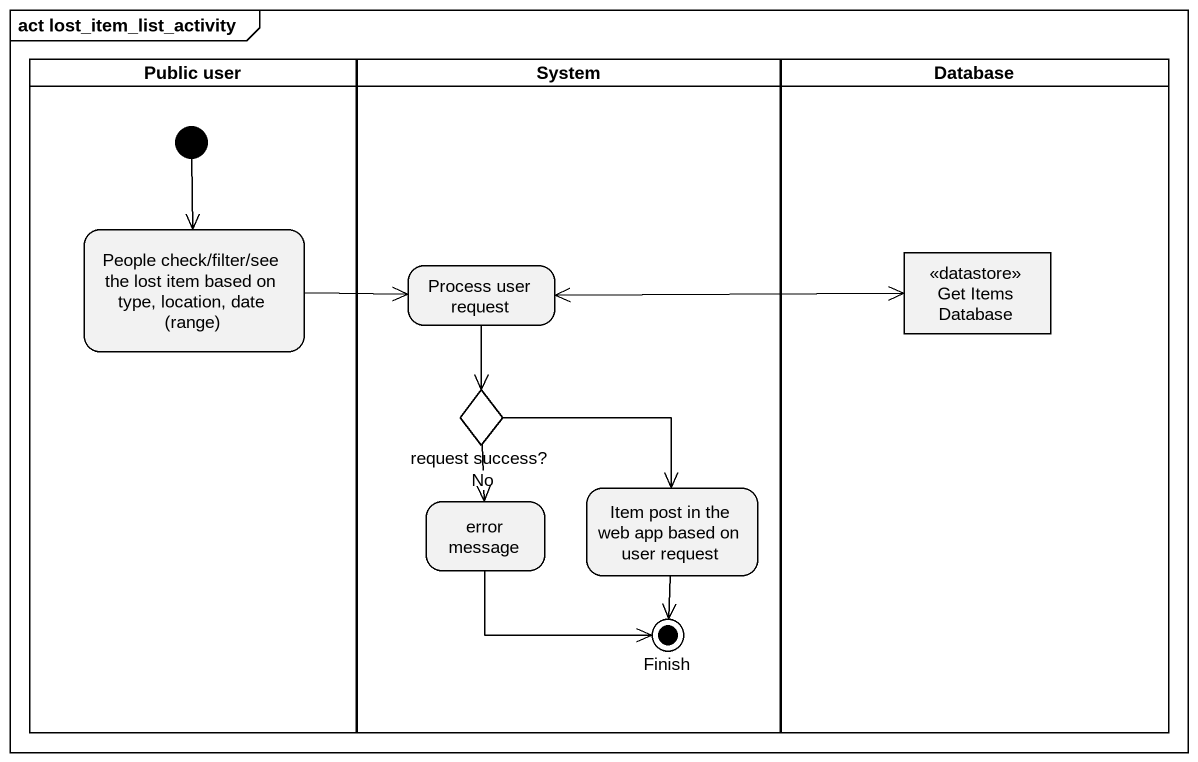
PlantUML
@startuml
mainframe act lost_item_list_activity
hide empty description
state "Public user" as Public_user <<partition>> {
  state "People check/filter/see the lost item based on type, location, date (range)" as People_check_filter_see_the
  [*] --> People_check_filter_see_the
}
state System <<partition>> {
  state "Process user request" as Process_user_request
  state "request success?" as request_success <<choice>>
  state "error message" as error_message
  state "Item post in the web app based on user request" as Item_post_in_the_web_app
  state Finish <<end>>
}
state "Database" as Database_ <<partition>> {
  state "Get Items Database" as Get_Items_Database <<datastore>>
}
People_check_filter_see_the -right-> Process_user_request
Process_user_request -right-> Get_Items_Database
Process_user_request --> request_success
Get_Items_Database -left-> Process_user_request
request_success --> error_message : No
request_success --> Item_post_in_the_web_app
error_message -right-> Finish
Item_post_in_the_web_app --> Finish
@enduml
